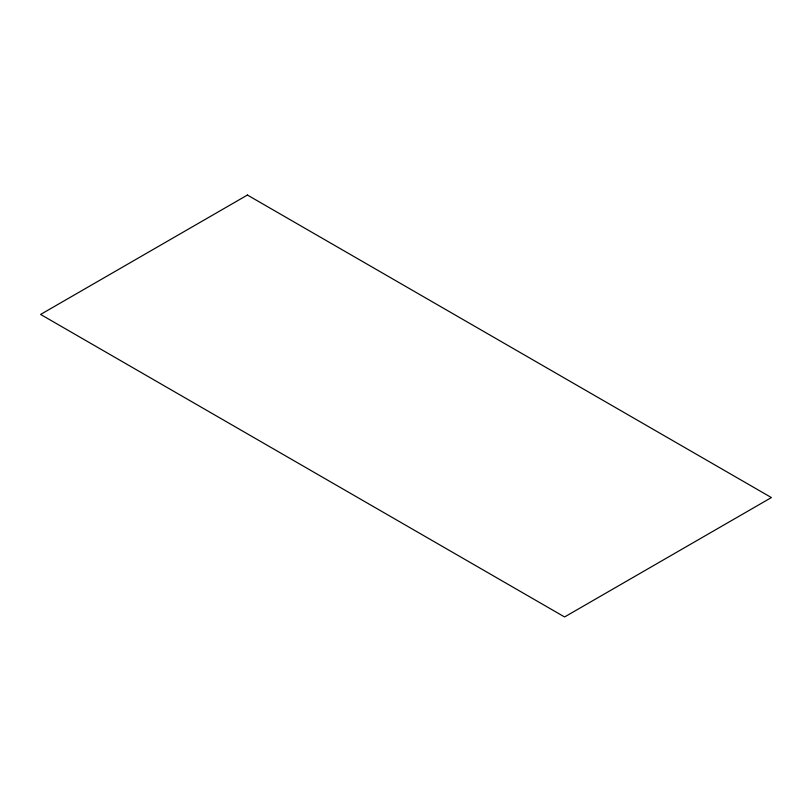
<?xml version="1.0" encoding="UTF-8"?>
<svg xmlns="http://www.w3.org/2000/svg" width="812" height="812" viewBox="0 0 812 812"><rect width="100%" height="100%" fill="white"/><g stroke="black" fill="none" stroke-linecap="round" stroke-linejoin="round"><path stroke-width="1.22" d="M247.416 195.042L40.6 314.437L564.584 616.958L771.4 497.563L247.416 195.042"/></g></svg>
